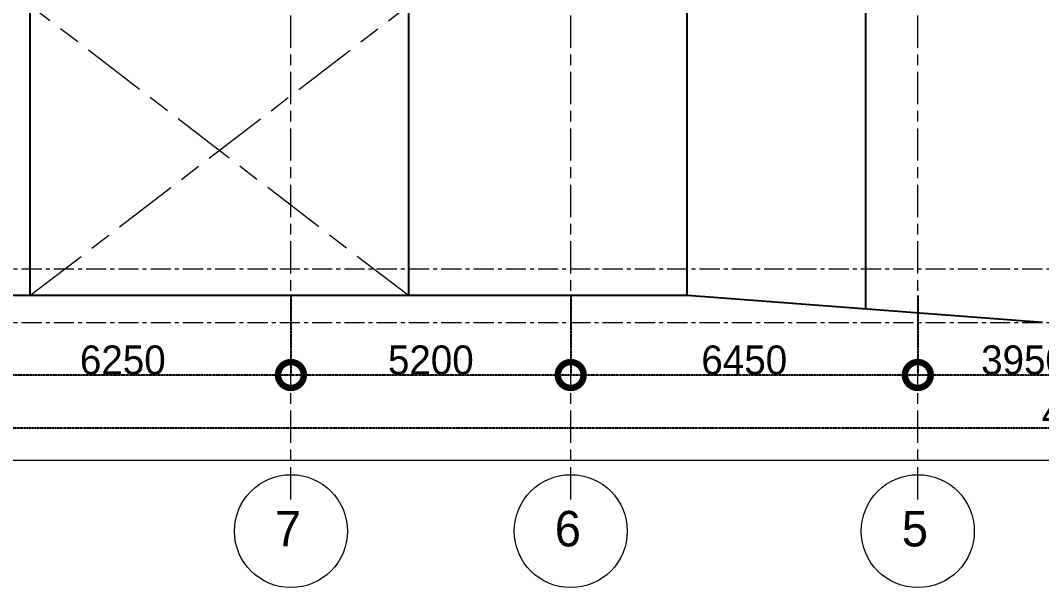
# Model space of a CAD drawing. Header units: millimetres. Extents: x -100356 to 314685, y 446 to 1273965.
# Drawn here: x 198722 to 217701, y 23474 to 34023 of the extents above; entities that cross this region are included whole.
import ezdxf
from ezdxf.xclip import XClip

# ---------------------------------------------------------------- set-up
doc = ezdxf.new("R2010")
doc.units = ezdxf.units.MM
doc.header["$XCLIPFRAME"] = 2
for name, pattern in [('gf$0$CENTER2', [28.575, 19.05, -3.175, 3.175, -3.175]), ('gf$0$Kume - Grid Line', [10.5, 6, -1.25, 2, -1.25]), ('section$0$CENTER', [2, 1.25, -0.25, 0.25, -0.25]), ('section$0$Kume - Grid Line', [10.5, 6, -1.25, 2, -1.25])]:
    doc.linetypes.add(name, pattern=pattern)
doc.layers.get('DEFPOINTS').update_dxf_attribs({"lineweight": 13})
for name, color, linetype, lineweight in [('gf$0$A.Axis', 251, 'gf$0$CENTER2', 13), ('gf$0$S-_ANOTGRID_E', 7, 'Continuous', 5), ('section$0$A-_ANOT----_D', 7, 'Continuous', 5), ('section$0$A-_FLORLEVL_E', 7, 'Continuous', 5), ('section$0$NKC_TRUC', 8, 'section$0$CENTER', 13)]:
    doc.layers.add(name, color=color, linetype=linetype, lineweight=lineweight)
doc.layers.add('NAM', color=3, linetype='Continuous')
doc.styles.add('gf$0$Arial_2', font='Font - TrueType - Arial.ttf', dxfattribs={"width": 0.95, "height": 660})
doc.styles.add('gf$0$Arial_4', font='Font - TrueType - Arial.ttf', dxfattribs={"width": 0.95, "height": 540})
doc.dimstyles.new('gf$0$A3_-_A4_1', dxfattribs={"dimscale": 304.8, "dimtxt": 550.940076, "dimasz": 3.149606, "dimexe": 0, "dimexo": 0.0625, "dimgap": 0, "dimtad": 1, "dimdec": 0, "dimzin": 0, "dimdsep": 46, "dimtxsty": 'gf$0$Arial_4', "dimblk1": 'gf$0$_DotSmall', "dimblk2": 'gf$0$_DotSmall', "dimsah": 1, "dimcen": 0.09, "dimazin": 0, "dimtfac": 1, "dimtdec": 4, "dimtix": 1, "dimtmove": 0, "dimatfit": 3, "dimfxl": 4.92126, "dimfxlon": 1, "dimtvp": 1, "dimtolj": 1, "dimtzin": 0, "dimarcsym": 2})

# ---------------------------------------------------------------- blocks, each defined once
blk = doc.blocks.new('section$0$grid section')
at = {"layer": 'section$0$NKC_TRUC', "ltscale": 300}
for p, q in [((-141943.9, 500), (0, 500)), ((-141943.9, -500), (0, -500))]:
    blk.add_line(p, q, dxfattribs=at)
blk = doc.blocks.new('podium elevation 1')
at = {"layer": 'NAM', "elevation": 0}
for points in [[(-5400, 24439), (-5400, 38155)], [(0, 36658), (-5400, 36658)], [(0, 29620), (-5400, 29620)], [(-5900, 17839), (-5400, 24439)], [(-5400, 24439), (16999, 24445)], [(0, 21127), (-5651, 21127)]]:
    blk.add_lwpolyline(points, dxfattribs=at)
at = {"layer": 'section$0$A-_ANOT----_D', "color": 8, "linetype": 'section$0$Kume - Grid Line', "ltscale": 200, "elevation": 0}
for points in [[(-5400, 36658), (0, 29620)], [(-5400, 29620), (0, 36658)]]:
    blk.add_lwpolyline(points, dxfattribs=at)
blk = doc.blocks.new('ELEVATION 1')
at = {"layer": 'NAM'}
blk.add_blockref('podium elevation 1', (816, 547699, 0), dxfattribs=at)
at = {"layer": 'section$0$A-_FLORLEVL_E'}
ref = blk.add_blockref('section$0$grid section', (-4584, 526178, 0), dxfattribs=dict(at, rotation=270))
XClip(ref).set_block_clipping_path([(-63133.662589381, -3062.3099419163), (16172.8238461059, 101487.3382753241)])
blk = doc.blocks.new('gf$0$Grid - Head-174378-IDEA-1st Storey')
at = {"layer": 'gf$0$S-_ANOTGRID_E', "lineweight": 15}
for start, end in [(360, 180), (180, 360)]:
    blk.add_arc((0, -0.176), 3.5, start, end, dxfattribs=at)
blk = doc.blocks.new('gf$0$_DotSmall')
at = {"color": 0, "linetype": 'ByBlock', "const_width": 0.5}
blk.add_lwpolyline([(-0.0625, 0, 1), (0.0625, 0, 1)], format="xyb", close=True, dxfattribs=at)
blk = doc.blocks.new('*D749')
at = {"layer": 'DEFPOINTS', "color": 0, "transparency": 16777216}
for p in [(215400, 28928), (219350, 28928), (215400, 27428)]:
    blk.add_point(p, dxfattribs=at)
at = {"layer": 'gf$0$A.Axis', "color": 0, "lineweight": -2, "transparency": 16777216}
for p, q in [((215400, 28909), (215400, 27428)), ((219350, 28909), (219350, 27428)), ((219350, 27428), (215400, 27428))]:
    blk.add_line(p, q, dxfattribs=at)
at = {"layer": 'gf$0$A.Axis', "color": 0, "lineweight": -2, "transparency": 16777216, "xscale": 960, "yscale": 960, "zscale": 960, "rotation": 180}
blk.add_blockref('gf$0$_DotSmall', (215400, 27428), dxfattribs=at)
at = {"layer": 'gf$0$A.Axis', "color": 0, "lineweight": -2, "transparency": 16777216, "xscale": 960, "yscale": 960, "zscale": 960}
blk.add_blockref('gf$0$_DotSmall', (219350, 27428), dxfattribs=at)
at = {"layer": 'gf$0$A.Axis', "color": 0, "transparency": 16777216, "insert": (217375, 27704), "char_height": 540, "attachment_point": 5, "style": 'gf$0$Arial_4'}
blk.add_mtext('\\A1;3950', dxfattribs=at)
blk = doc.blocks.new('*D750')
at = {"layer": 'DEFPOINTS', "color": 0, "transparency": 16777216}
for p in [(208950, 28928), (215400, 28928), (208950, 27428)]:
    blk.add_point(p, dxfattribs=at)
at = {"layer": 'gf$0$A.Axis', "color": 0, "lineweight": -2, "transparency": 16777216}
for p, q in [((208950, 28909), (208950, 27428)), ((215400, 28909), (215400, 27428)), ((215400, 27428), (208950, 27428))]:
    blk.add_line(p, q, dxfattribs=at)
at = {"layer": 'gf$0$A.Axis', "color": 0, "lineweight": -2, "transparency": 16777216, "xscale": 960, "yscale": 960, "zscale": 960, "rotation": 180}
blk.add_blockref('gf$0$_DotSmall', (208950, 27428), dxfattribs=at)
at = {"layer": 'gf$0$A.Axis', "color": 0, "lineweight": -2, "transparency": 16777216, "xscale": 960, "yscale": 960, "zscale": 960}
blk.add_blockref('gf$0$_DotSmall', (215400, 27428), dxfattribs=at)
at = {"layer": 'gf$0$A.Axis', "color": 0, "transparency": 16777216, "insert": (212175, 27704), "char_height": 540, "attachment_point": 5, "style": 'gf$0$Arial_4'}
blk.add_mtext('\\A1;6450', dxfattribs=at)
blk = doc.blocks.new('*D751')
at = {"layer": 'DEFPOINTS', "color": 0, "transparency": 16777216}
for p in [(203750, 28928), (208950, 28928), (203750, 27428)]:
    blk.add_point(p, dxfattribs=at)
at = {"layer": 'gf$0$A.Axis', "color": 0, "lineweight": -2, "transparency": 16777216}
for p, q in [((203750, 28909), (203750, 27428)), ((208950, 28909), (208950, 27428)), ((208950, 27428), (203750, 27428))]:
    blk.add_line(p, q, dxfattribs=at)
at = {"layer": 'gf$0$A.Axis', "color": 0, "lineweight": -2, "transparency": 16777216, "xscale": 960, "yscale": 960, "zscale": 960, "rotation": 180}
blk.add_blockref('gf$0$_DotSmall', (203750, 27428), dxfattribs=at)
at = {"layer": 'gf$0$A.Axis', "color": 0, "lineweight": -2, "transparency": 16777216, "xscale": 960, "yscale": 960, "zscale": 960}
blk.add_blockref('gf$0$_DotSmall', (208950, 27428), dxfattribs=at)
at = {"layer": 'gf$0$A.Axis', "color": 0, "transparency": 16777216, "insert": (206350, 27704), "char_height": 540, "attachment_point": 5, "style": 'gf$0$Arial_4'}
blk.add_mtext('\\A1;5200', dxfattribs=at)
blk = doc.blocks.new('*D752')
at = {"layer": 'DEFPOINTS', "color": 0, "transparency": 16777216}
for p in [(197500, 28928), (203750, 28928), (197500, 27428)]:
    blk.add_point(p, dxfattribs=at)
at = {"layer": 'gf$0$A.Axis', "color": 0, "lineweight": -2, "transparency": 16777216}
for p, q in [((197500, 28909), (197500, 27428)), ((203750, 28909), (203750, 27428)), ((203750, 27428), (197500, 27428))]:
    blk.add_line(p, q, dxfattribs=at)
at = {"layer": 'gf$0$A.Axis', "color": 0, "lineweight": -2, "transparency": 16777216, "xscale": 960, "yscale": 960, "zscale": 960, "rotation": 180}
blk.add_blockref('gf$0$_DotSmall', (197500, 27428), dxfattribs=at)
at = {"layer": 'gf$0$A.Axis', "color": 0, "lineweight": -2, "transparency": 16777216, "xscale": 960, "yscale": 960, "zscale": 960}
blk.add_blockref('gf$0$_DotSmall', (203750, 27428), dxfattribs=at)
at = {"layer": 'gf$0$A.Axis', "color": 0, "transparency": 16777216, "insert": (200625, 27704), "char_height": 540, "attachment_point": 5, "style": 'gf$0$Arial_4'}
blk.add_mtext('\\A1;6250', dxfattribs=at)
blk = doc.blocks.new('*D753')
at = {"layer": 'DEFPOINTS', "color": 0, "transparency": 16777216}
for p in [(197500, 27458), (239900, 27468), (197500, 26441)]:
    blk.add_point(p, dxfattribs=at)
at = {"layer": 'gf$0$A.Axis', "color": 0, "lineweight": -2, "transparency": 16777216}
for p, q in [((197500, 27439), (197500, 26441)), ((239900, 27449), (239900, 26441)), ((239900, 26441), (197500, 26441))]:
    blk.add_line(p, q, dxfattribs=at)
at = {"layer": 'gf$0$A.Axis', "color": 0, "lineweight": -2, "transparency": 16777216, "xscale": 960, "yscale": 960, "zscale": 960, "rotation": 180}
blk.add_blockref('gf$0$_DotSmall', (197500, 26441), dxfattribs=at)
at = {"layer": 'gf$0$A.Axis', "color": 0, "lineweight": -2, "transparency": 16777216, "xscale": 960, "yscale": 960, "zscale": 960}
blk.add_blockref('gf$0$_DotSmall', (239900, 26441), dxfattribs=at)
at = {"layer": 'gf$0$A.Axis', "color": 0, "transparency": 16777216, "insert": (218700, 26716), "char_height": 540, "attachment_point": 5, "style": 'gf$0$Arial_4'}
blk.add_mtext('\\A1;42400', dxfattribs=at)

msp = doc.modelspace()

# ---------------------------------------------------------------- linework, layer by layer
at = {"layer": 'gf$0$A.Axis', "linetype": 'gf$0$Kume - Grid Line', "lineweight": 9, "ltscale": 100}
for p, q in [((203750.4, 25115.6, 0), (203750.4, 127445.7, 0)), ((208950.4, 25115.6, 0), (208950.4, 127445.7, 0)), ((215400.4, 25115.6, 0), (215400.4, 127445.7, 0))]:
    msp.add_line(p, q, dxfattribs=at)

# ---------------------------------------------------------------- block references
at = {"layer": 'gf$0$A.Axis', "lineweight": 15, "xscale": -300.0000000000001, "yscale": 300.0000000000001, "zscale": 300.0000000000001}
for p in [(203750.4, 24577.3, 0), (208950.4, 24577.3, 0), (215400.4, 24577.3, 0)]:
    msp.add_blockref('gf$0$Grid - Head-174378-IDEA-1st Storey', p, dxfattribs=at)
at = {"layer": 'NAM', "rotation": 89.99999999999999}
msp.add_blockref('ELEVATION 1', (783254.7, 33488.6, 0), dxfattribs=at)

# ---------------------------------------------------------------- texts
at = {"layer": 'gf$0$A.Axis', "char_height": 660, "width": 573.688, "attachment_point": 2, "line_spacing_factor": 0.941778, "style": 'gf$0$Arial_2'}
for s, insert in [('7', (203696.6, 24900.1, 0)), ('6', (208896.6, 24900.1, 0)), ('5', (215346.6, 24900.1, 0))]:
    msp.add_mtext(s, dxfattribs=dict(at, insert=insert))

# ---------------------------------------------------------------- dimensions: what is measured, and where the dimension line sits
at = {"layer": 'gf$0$A.Axis'}
for base, p1, p2, override, picture, middle in [((197500.4, 27428.2, 0), (203750.4, 28928.2, 0), (197500.4, 28928.2, 0), {"dimpost": '<>', "dimfxl": 6249.998517}, '*D752', (200625.4, 27703.9, 0)), ((203750.4, 27428.2, 0), (208950.4, 28928.2, 0), (203750.4, 28928.2, 0), {"dimpost": '<>', "dimfxl": 5200}, '*D751', (206350.4, 27703.9, 0)), ((208950.4, 27428.2, 0), (215400.4, 28928.2, 0), (208950.4, 28928.2, 0), {"dimpost": '<>', "dimfxl": 6450}, '*D750', (212175.4, 27703.9, 0)), ((215400.4, 27428.2, 0), (219350.4, 28928.2, 0), (215400.4, 28928.2, 0), {"dimpost": '<>', "dimfxl": 3950}, '*D749', (217375.4, 27704.1, 0))]:
    dim = msp.add_linear_dim(base=base, p1=p1, p2=p2, angle=180, dimstyle='gf$0$A3_-_A4_1', override=override, dxfattribs=at)
    dim.commit()
    dim.dimension.update_dxf_attribs({"geometry": picture, "text_midpoint": middle})
dim = msp.add_linear_dim(base=(197500.4, 26440.5, 0), p1=(239900.4, 27467.7, 0), p2=(197500.4, 27458.2, 0), angle=180, dimstyle='gf$0$A3_-_A4_1', override={"dimpost": '<>', "dimfxl": 6249.998517}, dxfattribs=at)
dim.commit()
dim.dimension.update_dxf_attribs({"geometry": '*D753', "text_midpoint": (218700.4, 26440.5, 0), "dimtype": 160})

doc.saveas('drawing.dxf')
